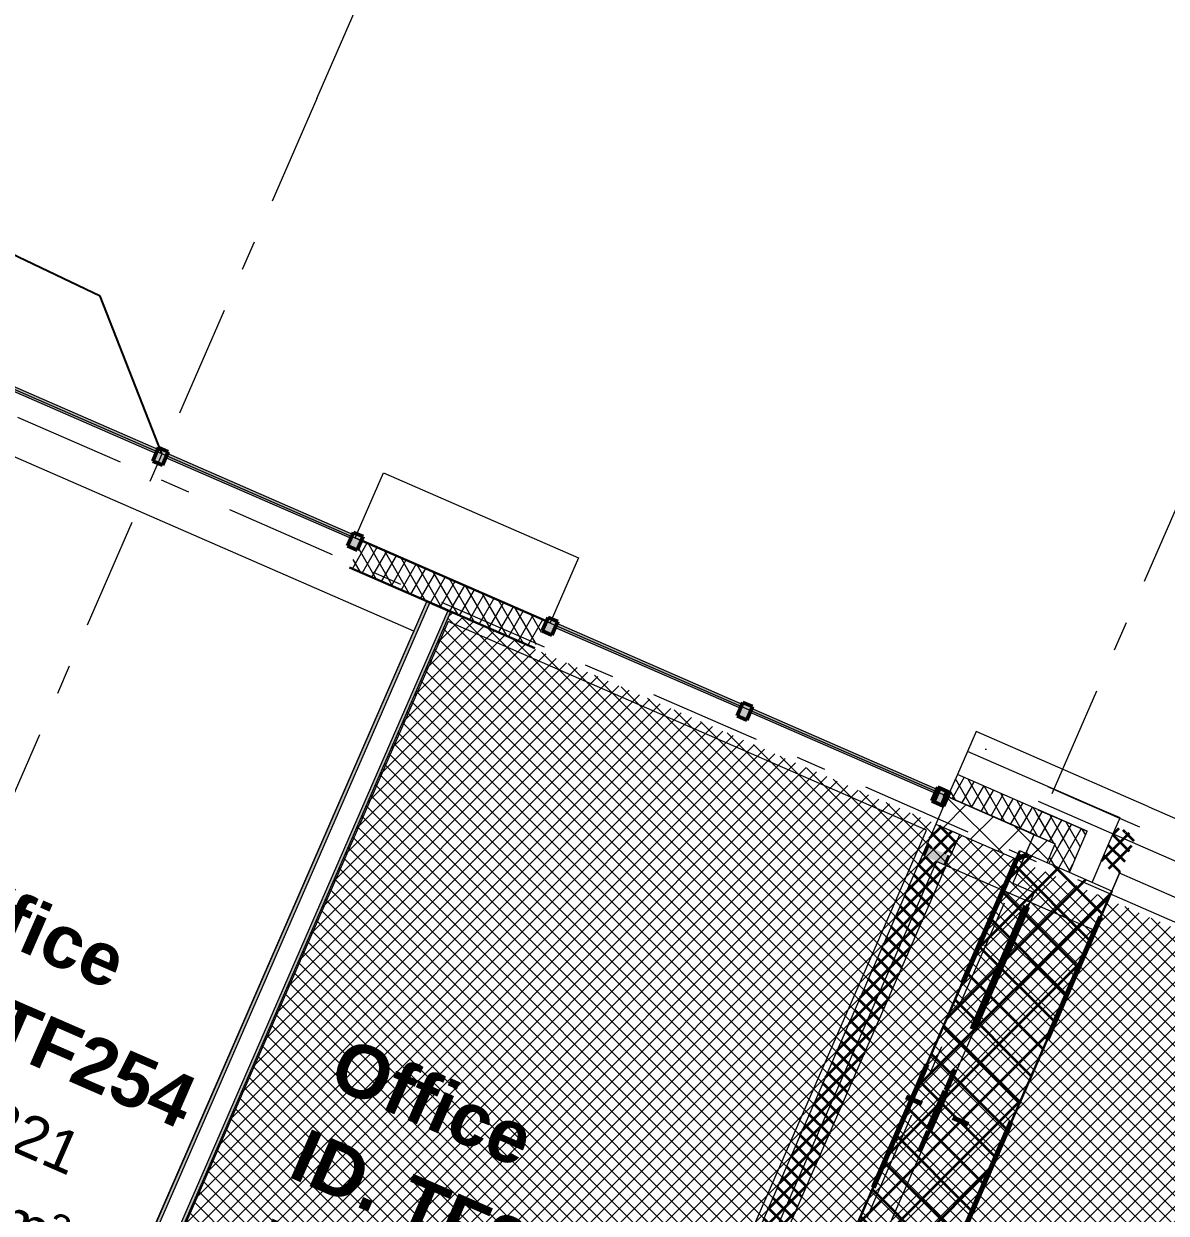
# Model space of a CAD drawing. Header units: millimetres. Extents: x -35034 to 431752, y -71616 to 25069.
# Drawn here: x 48979 to 54382, y 579 to 6202 of the extents above; entities that cross this region are included whole.
import ezdxf
from ezdxf.enums import TextEntityAlignment as Align

# ---------------------------------------------------------------- set-up
doc = ezdxf.new("R2010")
doc.units = ezdxf.units.MM
doc.header["$MEASUREMENT"] = 0
doc.linetypes.add('Double Dashed', pattern=[1093.611073, 529.166651, -211.666656, 141.111112, -211.666656])
doc.linetypes.add('Long Dashed', pattern=[1058.333302, 634.99999, -423.333311])
for name, color, linetype in [('A-15-MG_Structural_Grid', 7, 'Continuous'), ('A-20-M_Floor_Slab', 7, 'Continuous'), ('A-25-M_Curtain_Wall', 7, 'Continuous'), ('A-25-M_Wall_Ext', 7, 'Continuous'), ('A-25-M_Wall_Ext_Existing_HUB', 7, 'Continuous'), ('A-25-M_Wall_Int', 7, 'Continuous'), ('ArchiCAD Doors', 7, 'Continuous'), ('Demolished_A-15-M_Bracing', 7, 'Continuous'), ('New_A-25-M_Wall_Int', 7, 'Continuous'), ('New_A-35-M_FFE-Zone', 7, 'Continuous'), ('New_ArchiCAD Windows', 7, 'Continuous')]:
    doc.layers.add(name, color=color, linetype=linetype)
for name, color, linetype, lineweight, true_color in [('A-15-MG_Structural_Grid_Pen_No__163', 7, 'Continuous', 0, 0x750077), ('A-25-M_Curtain_Wall_Pen_No__144', 7, 'Continuous', 0, 0xc8c8c8), ('A-25-M_Curtain_Wall_Pen_No__165', 7, 'Continuous', 0, 0x006060), ('A-25-M_Curtain_Wall_Pen_No__27', 7, 'Continuous', 50, 0x2a2a2a), ('A-25-M_Curtain_Wall_Pen_No__43', 7, 'Continuous', 30, 0x444444), ('A-25-M_Wall_Ext_Existing_HUB_Pen_No__107', 7, 'Continuous', 15, 0xa6a6a6), ('A-25-M_Wall_Ext_Pen_No__63', 7, 'Continuous', 20, 0x606060), ('A-25-M_Wall_Int_Pen_No__102', 7, 'Continuous', 15, 0xcccccc), ('A-25-M_Wall_Int_Pen_No__107', 7, 'Continuous', 15, 0xa6a6a6), ('A-35-M_FFE_Fixed_Pen_No__64', 7, 'Continuous', 20, 0x606060), ('New_A-35-M_FFE-Zone_Pen_No__74', 7, 'Continuous', 20, 0x606060), ('New_A-95-M-SFS_Edge_Pen_No__252', 7, 'Continuous', 13, 0xe8e8e8), ('New_ArchiCAD Windows_Pen_No__23', 7, 'Continuous', 30, 0x2a2a2a)]:
    doc.layers.add(name, color=color, linetype=linetype, lineweight=lineweight, true_color=true_color)
for name, color, linetype, lineweight in [('A-20-M_Floor_Slab_Pen_No__89', 8, 'Continuous', 20), ('A-25-M_Curtain_Wall_Pen_No__1', 7, 'Continuous', 13), ('A-25-M_Curtain_Wall_Pen_No__85', 8, 'Continuous', 20), ('A-25-M_Wall_Ext_Existing_HUB_Pen_No__1', 7, 'Continuous', 13), ('A-25-M_Wall_Int_Pen_No__1', 7, 'Continuous', 13), ('ArchiCAD Doors_Pen_No__1', 7, 'Continuous', 13), ('Demolished_A-15-M_Bracing_Pen_No__175', 1, 'Continuous', 35), ('Demolished_A-15-M_Bracing_Pen_No__177', 1, 'Continuous', 70), ('Demolished_A-25-M_Wall_Ext_Existing_HUB_Pen_No__175', 1, 'Continuous', 35), ('Demolished_A-25-M_Wall_Ext_Existing_HUB_Pen_No__177', 1, 'Continuous', 70), ('New_A-25-M_Wall_Ext_Existing_HUB_Pen_No__155', 5, 'Continuous', 35), ('New_A-25-M_Wall_Int_Pen_No__1', 7, 'Continuous', 13), ('New_A-25-M_Wall_Int_Pen_No__155', 5, 'Continuous', 35), ('New_ArchiCAD Windows_Pen_No__1', 7, 'Continuous', 13), ('New_ArchiCAD Zone Stamps_Pen_No__9', 7, 'Continuous', 13)]:
    doc.layers.add(name, color=color, linetype=linetype, lineweight=lineweight)
doc.styles.add('GENERATED_STYLE_2', font='')
doc.styles.add('GENERATED_STYLE_3', font='')
doc.styles.add('GENERATED_STYLE_4', font='')
doc.styles.get('GENERATED_STYLE_2').set_extended_font_data('Arial', bold=True)
doc.styles.get('GENERATED_STYLE_3').set_extended_font_data('Arial')
doc.styles.get('GENERATED_STYLE_4').set_extended_font_data('Swis721 BT')
doc.dimstyles.new('GENERATED_STYLE__2', dxfattribs={"dimtxt": 0.18, "dimasz": 273.6, "dimexe": 0.18, "dimexo": 0.0625, "dimgap": 0.09, "dimtad": 0, "dimtih": 1, "dimtoh": 1, "dimdec": 4, "dimzin": 0, "dimdsep": 46, "dimcen": 0.09, "dimadec": 0, "dimazin": 0, "dimtfac": 1, "dimtdec": 4, "dimtmove": 0, "dimatfit": 3, "dimldrblk": 'ARROWHEAD_5', "dimfxl": 1, "dimtolj": 1, "dimtzin": 0, "dimarcsym": 0})
pattern_1 = [(103.994, (0, 0), (-1137.956, 451.319), [0, -965.2, 0, -1079.5, 0, -1031.875]), (73.994, (0, 0), (-1195.13, 1745.31), [0, -520.7, 0, -869.95, 0, -333.375]), (33.994, (-311.5, -716.2), (785.414, 1814.82), [0, -317.5, 0, -1143, 0, -1492.25]), (23.994, (-311.5, -716.2), (250.276, 1972.774), [0, -158.75, 0, -749.3, 0, -857.25])]
pattern_2 = [(45, (0, 0), (-35.35534, 35.35534), []), (135, (0, 0), (35.35534, 35.35534), [])]
pattern_3 = [(60, (0, 0), (-43.30127, 25), []), (120, (0, 0), (43.30127, 25), [])]
pattern_4 = [(45, (0, 0), (-91.92388, 91.92388), []), (135, (0, 0), (91.92388, 91.92388), [])]

# ---------------------------------------------------------------- blocks, each defined once
blk = doc.blocks.new('Simple Window Opening[2]_3')
at = {"layer": 'New_ArchiCAD Windows_Pen_No__1', "linetype": 'Continuous'}
for p, q in [((53818.7, 2235.9), (53690.4, 2291.9)), ((53924.2, 2189.9), (53818.7, 2235.9)), ((54031.4, 2143.2), (53924.2, 2189.9)), ((54125.4, 2102.2), (54031.4, 2143.2))]:
    blk.add_line(p, q, dxfattribs=at)
at = {"layer": 'New_ArchiCAD Windows_Pen_No__23', "linetype": 'Continuous'}
for p, q in [((53690.4, 2291.9), (49105.7, -8222.4)), ((54125.4, 2102.2), (49540.6, -8412.1))]:
    blk.add_line(p, q, dxfattribs=at)
blk = doc.blocks.new('Wall_1_3', base_point=(44635.4, -19661.2))
at = {"layer": 'A-25-M_Wall_Ext_Existing_HUB_Pen_No__107', "linetype": 'Continuous'}
h = blk.add_hatch(dxfattribs=at)
h.set_pattern_fill('Batt_Insulation_0003', color=256, style=0, pattern_type=2)
h.set_pattern_definition(pattern_3)
h.paths.add_polyline_path([(53775.2, 2486.4), (53729.2, 2380.9), (53857.6, 2325), (53903.5, 2430.4)])
h = blk.add_hatch(dxfattribs=at)
h.set_pattern_fill('Batt_Insulation_0003', color=256, style=0, pattern_type=2)
h.set_pattern_definition(pattern_3)
h.paths.add_polyline_path([(53903.5, 2430.4), (53857.6, 2325), (53963, 2279), (54009, 2384.4)])
h = blk.add_hatch(dxfattribs=at)
h.set_pattern_fill('613_01__ad_AR_SAND_0003', color=256, style=0, pattern_type=2)
h.set_pattern_definition(pattern_1)
h.paths.add_polyline_path([(54239.4, 2363.7), (54257.1, 2404.5), (54163.2, 2445.4), (54145.4, 2404.7)])
h = blk.add_hatch(dxfattribs=at)
h.set_pattern_fill('Concrete_Block_0003', color=256, style=0, pattern_type=2)
h.set_pattern_definition(pattern_4)
h.paths.add_polyline_path([(53729.2, 2380.9), (53690.4, 2291.9), (53818.7, 2235.9), (53857.6, 2325)])
h = blk.add_hatch(dxfattribs=at)
h.set_pattern_fill('Batt_Insulation_0003', color=256, style=0, pattern_type=2)
h.set_pattern_definition(pattern_3)
h.paths.add_polyline_path([(53857.6, 2325), (53818.7, 2235.9), (53924.2, 2189.9), (53963, 2279)])
h = blk.add_hatch(dxfattribs=at)
h.set_pattern_fill('613_01__ad_AR_SAND_0003', color=256, style=0, pattern_type=2)
h.set_pattern_definition(pattern_1)
h.paths.add_polyline_path([(54067.9, 2226.9), (54031.4, 2143.2), (54125.4, 2102.2), (54161.8, 2185.9)])
at = {"layer": 'Demolished_A-25-M_Wall_Ext_Existing_HUB_Pen_No__175', "linetype": 'Continuous'}
h = blk.add_hatch(dxfattribs=at)
h.set_pattern_fill('Concrete_Block_0003', color=256, style=0, pattern_type=2)
h.set_pattern_definition(pattern_4)
h.paths.add_polyline_path([(53673.3, 2252.6), (52114.6, -1322), (52196.6, -1357.8), (52242.5, -1377.8), (52549.5, -1511.7), (54125.4, 2102.2), (54031.4, 2143.2), (53924.2, 2189.9), (53818.7, 2235.9), (53729.4, 2274.9)])
at = {"layer": 'New_A-25-M_Wall_Ext_Existing_HUB_Pen_No__155', "linetype": 'Continuous'}
h = blk.add_hatch(dxfattribs=at)
h.set_pattern_fill('Grid_5x5_Diagonal_0003', color=256, style=0, pattern_type=2)
h.set_pattern_definition(pattern_2)
h.paths.add_polyline_path([(54138.2, 2388.2), (54078.3, 2250.7), (54172.2, 2209.7), (54232.2, 2347.2)])
h = blk.add_hatch(dxfattribs=at)
h.set_pattern_fill('Grid_5x5_Diagonal_0003', color=256, style=0, pattern_type=2)
h.set_pattern_definition(pattern_2)
h.paths.add_polyline_path([(54143, 2399.2), (54138.2, 2388.2), (54232.2, 2347.2), (54237, 2358.2)])
h = blk.add_hatch(dxfattribs=at)
h.set_pattern_fill('Grid_5x5_Diagonal_0003', color=256, style=0, pattern_type=2)
h.set_pattern_definition(pattern_2)
h.paths.add_polyline_path([(54145.4, 2404.7), (54143, 2399.2), (54237, 2358.2), (54239.4, 2363.7)])
h = blk.add_hatch(dxfattribs=at)
h.set_pattern_fill('Grid_5x5_Diagonal_0003', color=256, style=0, pattern_type=2)
h.set_pattern_definition(pattern_2)
h.paths.add_polyline_path([(54078.3, 2250.7), (54073.1, 2238.8), (54167, 2197.8), (54172.2, 2209.7)])
h = blk.add_hatch(dxfattribs=at)
h.set_pattern_fill('Grid_5x5_Diagonal_0003', color=256, style=0, pattern_type=2)
h.set_pattern_definition(pattern_2)
h.paths.add_polyline_path([(54073.1, 2238.8), (54067.9, 2226.9), (54161.8, 2185.9), (54167, 2197.8)])
at = {"layer": 'A-25-M_Wall_Ext_Existing_HUB_Pen_No__1', "linetype": 'Continuous'}
for p, q in [((53950.5, 2538.2), (53822.2, 2594.1)), ((54055.9, 2492.2), (53950.5, 2538.2)), ((53775.2, 2486.4), (53903.5, 2430.4)), ((54163.2, 2445.4), (54055.9, 2492.2)), ((53903.5, 2430.4), (54009, 2384.4)), ((54116.2, 2337.7), (54163.2, 2445.4)), ((54257.1, 2404.5), (54163.2, 2445.4)), ((53729.2, 2380.9), (53857.6, 2325)), ((53963, 2279), (54009, 2384.4)), ((53818.7, 2235.9), (53857.6, 2325)), ((54031.4, 2143.2), (54116.2, 2337.7)), ((53924.2, 2189.9), (53963, 2279))]:
    blk.add_line(p, q, dxfattribs=at)
at = {"layer": 'A-25-M_Wall_Ext_Existing_HUB_Pen_No__1', "linetype": 'Continuous', "flags": 128}
blk.add_lwpolyline([(54125.4, 2102.2), (54161.8, 2185.9)], dxfattribs=at)
at = {"layer": 'Demolished_A-25-M_Wall_Ext_Existing_HUB_Pen_No__177', "linetype": 'Long Dashed'}
for p, q in [((53673.3, 2252.6), (52114.6, -1322)), ((53729.4, 2274.9), (53673.3, 2252.6)), ((52549.5, -1511.7), (54125.4, 2102.2))]:
    blk.add_line(p, q, dxfattribs=at)
at = {"layer": 'New_ArchiCAD Windows', "color": 251, "linetype": 'Continuous', "lineweight": 20, "true_color": 0x606060}
blk.add_blockref('Simple Window Opening[2]_3', (0, 0), dxfattribs=at)
blk = doc.blocks.new('Office_INB 3221_34_3', base_point=(48820.6, 955.9))
at = {"layer": 'New_A-35-M_FFE-Zone_Pen_No__74', "linetype": 'Continuous'}
for p, q in [((48201.7, 4473.7), (46725, 1111.5)), ((50823.3, 3330.6), (48201.7, 4473.7)), ((49355.8, -35.6), (50823.3, 3330.6)), ((46725, 1111.5), (49355.8, -35.6))]:
    blk.add_line(p, q, dxfattribs=at)
at = {"layer": 'New_ArchiCAD Zone Stamps_Pen_No__9'}
for tag, height, style, p in [('ROOM_NAME', 250, 'GENERATED_STYLE_2', (48581.3, 2256.7)), ('zoneNameLine2', 250, 'GENERATED_STYLE_2', (48392.9, 1824.5)), ('ROOM_NUMBER', 200, 'GENERATED_STYLE_3', (48204.4, 1403.8)), ('measuredAreaCode', 200, 'GENERATED_STYLE_3', (48047.4, 1043.7)), ('ROOM_HOLES_PRM', 200, 'GENERATED_STYLE_3', (48354.8, 909.7)), ('DUMMY_649', 200, 'GENERATED_STYLE_3', (48844.1, 696.3)), ('DUMMY_650', 133.3, 'GENERATED_STYLE_3', (49123.4, 589.7))]:
    blk.add_attdef(tag, text='', height=height, rotation=336.4404, dxfattribs=dict(at, style=style)).set_placement(p, align=Align.TOP_LEFT)
blk = doc.blocks.new('Prof_s Office_INB 3223_48_3', base_point=(53433.1, -981.5))
at = {"layer": 'New_A-35-M_FFE-Zone_Pen_No__74', "linetype": 'Continuous'}
for p, q in [((53294.9, 2242.1), (51829.2, -1119.3)), ((54043.9, 1915.5), (53294.9, 2242.1)), ((54161.8, 2185.9), (54043.9, 1915.5)), ((55548.8, 1581.1), (54161.8, 2185.9)), ((53965.1, -2050.6), (55548.8, 1581.1)), ((51829.2, -1119.3), (53965.1, -2050.6))]:
    blk.add_line(p, q, dxfattribs=at)
at = {"layer": 'New_ArchiCAD Zone Stamps_Pen_No__9'}
for tag, height, style, p in [('ROOM_NAME', 250, 'GENERATED_STYLE_2', (52964.4, 419.3)), ('zoneNameLine2', 250, 'GENERATED_STYLE_2', (52776, -12.8)), ('ROOM_NUMBER', 200, 'GENERATED_STYLE_3', (52587.6, -433.5)), ('measuredAreaCode', 200, 'GENERATED_STYLE_3', (52430.5, -793.6)), ('ROOM_HOLES_PRM', 200, 'GENERATED_STYLE_3', (52737.9, -927.7)), ('DUMMY_649', 200, 'GENERATED_STYLE_3', (53087.5, -1080.1)), ('DUMMY_650', 133.3, 'GENERATED_STYLE_3', (53366.7, -1186.6))]:
    blk.add_attdef(tag, text='', height=height, rotation=336.4404, dxfattribs=dict(at, style=style)).set_placement(p, align=Align.TOP_LEFT)
blk = doc.blocks.new('Office_INB 3222_51_3', base_point=(50747.9, 115.5))
at = {"layer": 'New_A-35-M_FFE-Zone_Pen_No__74', "linetype": 'Continuous'}
for p, q in [((50985.6, 3376.7), (49473.1, -91.9)), ((53248.2, 2390.1), (50985.6, 3376.7)), ((51735.7, -1078.5), (53248.2, 2390.1)), ((49473.1, -91.9), (51735.7, -1078.5))]:
    blk.add_line(p, q, dxfattribs=at)
at = {"layer": 'New_ArchiCAD Zone Stamps_Pen_No__9'}
for tag, height, style, p in [('ROOM_NAME', 250, 'GENERATED_STYLE_2', (50508.6, 1416.3)), ('zoneNameLine2', 250, 'GENERATED_STYLE_2', (50320.2, 984.1)), ('ROOM_NUMBER', 200, 'GENERATED_STYLE_3', (50131.7, 563.4)), ('measuredAreaCode', 200, 'GENERATED_STYLE_3', (49974.7, 203.3)), ('DUMMY_649', 200, 'GENERATED_STYLE_3', (50282.1, 69.3)), ('DUMMY_650', 200, 'GENERATED_STYLE_3', (50631.6, -83.1)), ('DUMMY_651', 133.3, 'GENERATED_STYLE_3', (50910.9, -189.7))]:
    blk.add_attdef(tag, text='', height=height, rotation=336.4404, dxfattribs=dict(at, style=style)).set_placement(p, align=Align.TOP_LEFT)
blk = doc.blocks.new('Slab_1_3', base_point=(7696.6, 5872.1))
at = {"layer": 'A-20-M_Floor_Slab_Pen_No__89', "linetype": 'Continuous', "flags": 128}
blk.add_lwpolyline([(18384.5, 14995), (19410.6, 17348.4), (53757.3, 2371.5), (53656.1, 2139.5), (53757, 2095.5), (46643.5, -14217.9), (43630.2, -12903.9), (41531.9, -17715.8), (41504.6, -17778.4), (31982.9, -13626.4), (12656.3, -5199.1)], dxfattribs=at)
blk = doc.blocks.new('Curtain Wall_6_3')
at = {"layer": 'A-25-M_Curtain_Wall', "linetype": 'Continuous', "lineweight": 0, "true_color": 0x000000}
h = blk.add_hatch(dxfattribs=at)
h.set_pattern_fill('Batt_Insulation_0003', color=178, style=0, pattern_type=2)
h.set_pattern_definition(pattern_3)
h.paths.add_polyline_path([(50575.8, 3759.6), (50519.9, 3631.3), (51395.3, 3249.6), (51451.2, 3377.9)])
at = {"layer": 'A-25-M_Curtain_Wall_Pen_No__144', "linetype": 'Continuous'}
for points in [[(49662.4, 4179.2), (49616.6, 4199.2), (49588.6, 4135), (49634.4, 4115)], [(50583.6, 3777.5), (50537.8, 3797.5), (50509.8, 3733.3), (50555.6, 3713.3)], [(51504.8, 3375.8), (51459, 3395.8), (51431, 3331.6), (51476.9, 3311.6)], [(52426.1, 2974.1), (52380.2, 2994.1), (52352.3, 2929.9), (52398.1, 2909.9)], [(53347.3, 2572.4), (53301.5, 2592.4), (53273.5, 2528.2), (53319.3, 2508.2)], [(53357.3, 2568), (53311.4, 2588), (53283.5, 2523.9), (53329.3, 2503.9)]]:
    blk.add_hatch(color=256, dxfattribs=at).paths.add_polyline_path(points)
at = {"layer": 'A-25-M_Curtain_Wall_Pen_No__165', "linetype": 'Continuous', "lineweight": 0, "true_color": 0x001818}
for points in [[(49617.1, 4188), (48732.6, 4573.7), (48724.6, 4555.4), (49609.2, 4169.7)], [(50538.4, 3786.3), (49653.8, 4172), (49645.8, 4153.7), (50530.4, 3768)], [(52380.8, 2982.9), (51496.3, 3368.6), (51488.3, 3350.3), (52372.8, 2964.6)], [(53302.1, 2581.2), (52417.5, 2966.9), (52409.5, 2948.6), (53294.1, 2562.9)], [(53326.9, 2548.5), (53330.7, 2546.9), (53338.7, 2565.2), (53334.9, 2566.9)]]:
    blk.add_hatch(color=168, dxfattribs=at).paths.add_polyline_path(points)
at = {"layer": 'A-25-M_Curtain_Wall_Pen_No__1', "linetype": 'Continuous'}
for p, q in [((48724.6, 4555.4), (49609.2, 4169.7)), ((49617.1, 4188), (48732.6, 4573.7)), ((49609.2, 4169.7), (49617.1, 4188)), ((49653.8, 4172), (49645.8, 4153.7)), ((50538.4, 3786.3), (49653.8, 4172)), ((49645.8, 4153.7), (50530.4, 3768)), ((50530.4, 3768), (50538.4, 3786.3)), ((51496.3, 3368.6), (51488.3, 3350.3)), ((51488.3, 3350.3), (52372.8, 2964.6)), ((52380.8, 2982.9), (51496.3, 3368.6)), ((52372.8, 2964.6), (52380.8, 2982.9)), ((52417.5, 2966.9), (52409.5, 2948.6)), ((52409.5, 2948.6), (53294.1, 2562.9)), ((53302.1, 2581.2), (52417.5, 2966.9)), ((53294.1, 2562.9), (53302.1, 2581.2)), ((53334.9, 2566.9), (53326.9, 2548.5)), ((53326.9, 2548.5), (53330.7, 2546.9)), ((53330.7, 2546.9), (53338.7, 2565.2)), ((53338.7, 2565.2), (53334.9, 2566.9))]:
    blk.add_line(p, q, dxfattribs=at)
at = {"layer": 'A-25-M_Curtain_Wall_Pen_No__27', "linetype": 'Continuous'}
for p, q in [((49616.6, 4199.2), (49588.6, 4135)), ((49662.4, 4179.2), (49616.6, 4199.2)), ((49634.4, 4115), (49662.4, 4179.2)), ((49588.6, 4135), (49634.4, 4115)), ((50537.8, 3797.5), (50509.8, 3733.3)), ((50583.6, 3777.5), (50537.8, 3797.5)), ((50555.6, 3713.3), (50583.6, 3777.5)), ((50509.8, 3733.3), (50555.6, 3713.3)), ((51459, 3395.8), (51431, 3331.6)), ((51504.8, 3375.8), (51459, 3395.8)), ((51476.9, 3311.6), (51504.8, 3375.8)), ((51431, 3331.6), (51476.9, 3311.6)), ((52380.2, 2994.1), (52352.3, 2929.9)), ((52426.1, 2974.1), (52380.2, 2994.1)), ((52352.3, 2929.9), (52398.1, 2909.9)), ((52398.1, 2909.9), (52426.1, 2974.1)), ((53301.5, 2592.4), (53273.5, 2528.2)), ((53311.4, 2588), (53283.5, 2523.9)), ((53347.3, 2572.4), (53301.5, 2592.4)), ((53357.3, 2568), (53311.4, 2588)), ((53319.3, 2508.2), (53347.3, 2572.4)), ((53329.3, 2503.9), (53357.3, 2568)), ((53273.5, 2528.2), (53319.3, 2508.2)), ((53283.5, 2523.9), (53329.3, 2503.9))]:
    blk.add_line(p, q, dxfattribs=at)
at = {"layer": 'A-25-M_Curtain_Wall_Pen_No__43', "linetype": 'Continuous'}
for p, q in [((51451.2, 3377.9), (50575.8, 3759.6)), ((50519.9, 3631.3), (51395.3, 3249.6))]:
    blk.add_line(p, q, dxfattribs=at)
blk = doc.blocks.new('Simple Door Opening_2')
at = {"layer": 'ArchiCAD Doors_Pen_No__1', "linetype": 'Continuous'}
for p, q in [((-4055, 337.5), (-4055, 477.5)), ((-4055, 222.5), (-4055, 337.5)), ((-4055, 102.5), (-4055, 222.5)), ((-4055, 0), (-4055, 102.5))]:
    blk.add_line(p, q, dxfattribs=at)
blk = doc.blocks.new('Wall_10_3', base_point=(54299.1, 2500.7))
at = {"layer": 'A-25-M_Wall_Ext_Existing_HUB_Pen_No__107', "linetype": 'Continuous'}
h = blk.add_hatch(dxfattribs=at)
h.set_pattern_fill('613_01__ad_AR_SAND_0003', color=256, style=0, pattern_type=2)
h.set_pattern_definition(pattern_1)
h.paths.add_polyline_path([(54205.1, 2541.6), (53483.3, 2856.4), (53442.3, 2762.4), (54164.2, 2447.7)])
h = blk.add_hatch(dxfattribs=at)
h.set_pattern_fill('Batt_Insulation_0003', color=256, style=0, pattern_type=2)
h.set_pattern_definition(pattern_3)
h.paths.add_polyline_path([(53903.5, 2430.4), (53394.3, 2652.4), (53348.4, 2547), (53856.8, 2325.3), (53857.9, 2325.8)])
h = blk.add_hatch(dxfattribs=at)
h.set_pattern_fill('Concrete_Block_0003', color=256, style=0, pattern_type=2)
h.set_pattern_definition(pattern_4)
h.paths.add_polyline_path([(53348.4, 2547), (53292.4, 2418.7), (53673.3, 2252.6), (53729.2, 2380.9)])
h = blk.add_hatch(dxfattribs=at)
h.set_pattern_fill('613_01__ad_AR_SAND_0003', color=256, style=0, pattern_type=2)
h.set_pattern_definition(pattern_1)
h.paths.add_polyline_path([(54164.2, 2447.7), (54164.8, 2447.4), (54299.1, 2500.7), (54205.1, 2541.6)])
h = blk.add_hatch(dxfattribs=at)
h.set_pattern_fill('Batt_Insulation_0003', color=256, style=0, pattern_type=2)
h.set_pattern_definition(pattern_3)
h.paths.add_polyline_path([(53857.9, 2325.8), (54007.5, 2385.1), (53903.5, 2430.4)])
h = blk.add_hatch(dxfattribs=at)
h.set_pattern_fill('613_01__ad_AR_SAND_0003', color=256, style=0, pattern_type=2)
h.set_pattern_definition(pattern_1)
h.paths.add_polyline_path([(54163.9, 2447.1), (54164.8, 2447.4), (54164.2, 2447.7)])
h = blk.add_hatch(dxfattribs=at)
h.set_pattern_fill('Concrete_Block_0003', color=256, style=0, pattern_type=2)
h.set_pattern_definition(pattern_4)
h.paths.add_polyline_path([(53673.3, 2252.6), (53856.8, 2325.3), (53729.2, 2380.9)])
at = {"layer": 'A-25-M_Wall_Ext_Existing_HUB_Pen_No__1', "linetype": 'Continuous'}
for p, q in [((54056.9, 2494.4), (53442.3, 2762.4)), ((53903.5, 2430.4), (53394.3, 2652.4)), ((53729.2, 2380.9), (53348.4, 2547)), ((54164.2, 2447.7), (54056.9, 2494.4)), ((54007.5, 2385.1), (53903.5, 2430.4)), ((54163.9, 2447.1), (54164.2, 2447.7)), ((53856.8, 2325.3), (53729.2, 2380.9))]:
    blk.add_line(p, q, dxfattribs=at)
at = {"layer": 'A-25-M_Wall_Ext_Existing_HUB_Pen_No__1', "linetype": 'Continuous', "flags": 128}
for points in [[(54205.1, 2541.6), (53483.3, 2856.4)], [(54299.1, 2500.7), (54205.1, 2541.6)], [(53292.4, 2418.7), (53673.3, 2252.6)]]:
    blk.add_lwpolyline(points, dxfattribs=at)
at = {"layer": 'ArchiCAD Doors', "color": 251, "linetype": 'Continuous', "lineweight": 20, "true_color": 0x606060, "zscale": 1000, "rotation": 156.4402661014118}
blk.add_blockref('Simple Door Opening_2', (49766.3, 4477.2), dxfattribs=at)
blk = doc.blocks.new('Wall_53_3', base_point=(49351.9, -44.5))
at = {"layer": 'A-25-M_Wall_Int_Pen_No__107', "linetype": 'Continuous'}
for points in [[(49365.7, -50.5), (50897.7, 3462.9), (50883.9, 3468.9), (49351.9, -44.5)], [(49431.8, -171.5), (50997.6, 3419.3), (50983.9, 3425.3), (49418.1, -165.5)], [(49365.7, -50.5), (49351.9, -44.5), (49361, -61.2)], [(49417.2, -165.1), (49417.8, -166.2), (49418.1, -165.5)], [(49418.1, -165.5), (49417.8, -166.2), (49426.8, -183), (49431.8, -171.5)]]:
    blk.add_hatch(color=256, dxfattribs=at).paths.add_polyline_path(points)
at = {"layer": 'A-25-M_Wall_Int_Pen_No__1', "linetype": 'Continuous'}
for p, q in [((50897.7, 3462.9), (49361, -61.2)), ((49446.8, -99.5), (50983.9, 3425.3)), ((49418.1, -165.5), (49446.8, -99.5)), ((49418.1, -165.5), (49417.2, -165.1))]:
    blk.add_line(p, q, dxfattribs=at)
at = {"layer": 'A-25-M_Wall_Int_Pen_No__1', "linetype": 'Continuous', "flags": 128}
for points in [[(50883.9, 3468.9), (49351.9, -44.5)], [(50897.7, 3462.9), (50883.9, 3468.9)], [(50983.9, 3425.3), (50897.7, 3462.9)], [(49465.6, -94.1), (50997.6, 3419.3)], [(50997.6, 3419.3), (50983.9, 3425.3)]]:
    blk.add_lwpolyline(points, dxfattribs=at)
blk = doc.blocks.new('Wall_75_3', base_point=(53406.1, 2369.1))
at = {"layer": 'New_A-25-M_Wall_Int_Pen_No__155', "linetype": 'Continuous'}
h = blk.add_hatch(dxfattribs=at)
h.set_pattern_fill('Grid_5x5_Diagonal_0003', color=256, style=0, pattern_type=2)
h.set_pattern_definition(pattern_2)
h.paths.add_polyline_path([(53292.4, 2418.7), (53248.1, 2317.1), (53261.9, 2311.1), (53348, 2273.5), (53361.8, 2267.5), (53406.1, 2369.1), (53392.3, 2375.1), (53306.2, 2412.7)])
at = {"layer": 'New_A-25-M_Wall_Int_Pen_No__155', "linetype": 'Continuous', "lineweight": 0, "true_color": 0x00007f}
for points in [[(53241.9, 2265.2), (53261.9, 2311.1), (53248.1, 2317.1), (53228.1, 2271.2)], [(53328, 2227.7), (53348, 2273.5), (53261.9, 2311.1), (53241.9, 2265.2)], [(53341.8, 2221.7), (53361.8, 2267.5), (53348, 2273.5), (53328, 2227.7)]]:
    blk.add_hatch(color=176, dxfattribs=at).paths.add_polyline_path(points)
at = {"layer": 'New_A-25-M_Wall_Int_Pen_No__155', "linetype": 'Continuous'}
h = blk.add_hatch(dxfattribs=at)
h.set_pattern_fill('Grid_5x5_Diagonal_0003', color=256, style=0, pattern_type=2)
h.set_pattern_definition(pattern_2)
h.paths.add_polyline_path([(53228.1, 2271.2), (51760.4, -1094.7), (51769.5, -1111.5), (51770.1, -1112.6), (51825.6, -1215.3), (51826.2, -1216.4), (51835.3, -1233.2), (51840.3, -1221.7), (53341.8, 2221.7), (53328, 2227.7), (53241.9, 2265.2)])
at = {"layer": 'New_A-25-M_Wall_Int_Pen_No__1', "linetype": 'Continuous', "flags": 128}
for points in [[(53292.4, 2418.7), (51760.4, -1094.7)], [(53292.4, 2418.7), (53306.2, 2412.7)], [(53306.2, 2412.7), (53392.3, 2375.1)], [(53361.8, 2267.5), (53406.1, 2369.1)], [(53392.3, 2375.1), (53406.1, 2369.1)], [(51835.3, -1233.2), (53341.8, 2221.7)]]:
    blk.add_lwpolyline(points, dxfattribs=at)
blk = doc.blocks.new('Column_1_3', base_point=(53751.6, 2097.5))
at = {"layer": 'Demolished_A-15-M_Bracing_Pen_No__175', "linetype": 'Continuous', "lineweight": 0, "true_color": 0x7f0000}
blk.add_hatch(color=16, dxfattribs=at).paths.add_polyline_path([(53334.4, 1157), (53254.8, 975), (53264, 971), (53343.6, 1153)])
at = {"layer": 'Demolished_A-15-M_Bracing_Pen_No__177', "linetype": 'Long Dashed'}
for p, q in [((53341.7, 1161), (53384.1, 1258.1)), ((53225.9, 1096.1), (53152.6, 1128.2)), ((53334.4, 1157), (53254.8, 975)), ((53343.6, 1153), (53264, 971)), ((53334.4, 1157), (53343.6, 1153)), ((53372.5, 1031.9), (53445.8, 999.8)), ((53256.7, 967), (53214.2, 869.9)), ((53254.8, 975), (53264, 971))]:
    blk.add_line(p, q, dxfattribs=at)
at = {"layer": 'Demolished_A-15-M_Bracing_Pen_No__177', "linetype": 'Long Dashed', "flags": 128}
for points in [[(53717.2, 2031.5), (53334.4, 1157)], [(53726.4, 2027.5), (53343.6, 1153)], [(53717.2, 2031.5), (53726.4, 2027.5)]]:
    blk.add_lwpolyline(points, dxfattribs=at)
at = {"layer": 'Demolished_A-15-M_Bracing_Pen_No__177', "linetype": 'Long Dashed'}
blk.add_point((53299.2, 1064), dxfattribs=at)
blk = doc.blocks.new('Standard grid marker')
at = {"layer": 'A-15-MG_Structural_Grid_Pen_No__163', "linetype": 'Double Dashed'}
for q in [(0, 0), (29726, 0)]:
    blk.add_line((1000, 0), q, dxfattribs=at)
blk.add_point((1000, 0), dxfattribs=at)
blk.add_point((1000, 0), dxfattribs=at)
at = {"layer": 'A-15-MG_Structural_Grid_Pen_No__163', "style": 'GENERATED_STYLE_4'}
for tag, p in [('AC_MarkerText_1_0', (-500, 41.2)), ('AC_MarkerText_1_1', (31226, 41.2))]:
    blk.add_attdef(tag, text='', height=350, rotation=90, dxfattribs=at).set_placement(p, align=Align.MIDDLE_CENTER)
blk = doc.blocks.new('Shutter Rectangular 19')
at = {"layer": 'A-25-M_Wall_Ext_Pen_No__63', "linetype": 'Continuous'}
for p, q in [((1005, 335), (0, 335)), ((0, 335), (0, 0)), ((1005, 0), (1005, 335)), ((0, 0), (1005, 0))]:
    blk.add_line(p, q, dxfattribs=at)
blk = doc.blocks.new('Standard grid marker_2')
at = {"layer": 'A-15-MG_Structural_Grid_Pen_No__163', "linetype": 'Double Dashed'}
blk.add_line((1909.1, 0), (86140.3, 0), dxfattribs=at)
at = {"layer": 'A-15-MG_Structural_Grid_Pen_No__163', "style": 'GENERATED_STYLE_4'}
for tag, p in [('AC_MarkerText_1_0', (-500, 952.5)), ('AC_MarkerText_1_1', (88549.4, 952.5))]:
    blk.add_attdef(tag, text='', height=350, rotation=360, dxfattribs=at).set_placement(p, align=Align.MIDDLE_CENTER)
blk = doc.blocks.new('ARROWHEAD_5')
at = {"color": 0, "linetype": 'Continuous', "lineweight": 0}
blk.add_line((0, 0), (-1, 0), dxfattribs=at)
blk.add_solid([(-1, 0.2679), (0, 0), (-1, -0.2679), (-1, 0.2679)], dxfattribs=at)

msp = doc.modelspace()

# ---------------------------------------------------------------- hatches: boundary and pattern name
at = {"layer": 'A-25-M_Wall_Int_Pen_No__102', "linetype": 'Continuous'}
h = msp.add_hatch(dxfattribs=at)
h.set_pattern_fill('Grid_5x5_Diagonal_0003', color=256, style=0, pattern_type=2)
h.set_pattern_definition(pattern_2)
h.paths.add_polyline_path([(44880.6, -19098.9), (49530.7, -8434.9), (45337, -6606.2), (47851.2, -840.5), (48934.2, -1312.7), (50997.6, 3419.4), (74273.5, -6730.2), (65045.9, -27891.9)])

# ---------------------------------------------------------------- linework, layer by layer
at = {"layer": 'A-35-M_FFE_Fixed_Pen_No__64', "linetype": 'Continuous', "flags": 128}
msp.add_lwpolyline([(54299.1, 2500.7), (74807.2, -6441.8), (65143.5, -28603.8), (44635.4, -19661.2)], dxfattribs=at)
at = {"layer": 'New_A-95-M-SFS_Edge_Pen_No__252', "linetype": 'Continuous', "flags": 128}
msp.add_lwpolyline([(44708.7, -19493.2), (65035.3, -28356.6), (74551.4, -6533.2), (53778.4, 2524.9)], dxfattribs=at)

# ---------------------------------------------------------------- block references
at = {"layer": 'A-15-MG_Structural_Grid', "color": 8, "linetype": 'Continuous', "lineweight": 15, "zscale": 1000}
for name, p, rotation in [('Standard grid marker_2', (8103.9, 22153.2), 336.440411583993), ('Standard grid marker', (50764, 6765.2), 246.440411583993), ('Standard grid marker', (54888.9, 4966.5), 246.440411583993)]:
    msp.add_blockref(name, p, dxfattribs=dict(at, rotation=rotation))
at = {"layer": 'A-20-M_Floor_Slab', "color": 8, "linetype": 'Continuous', "lineweight": 20}
msp.add_blockref('Slab_1_3', (7696.6, 5872.1), dxfattribs=at)
at = {"layer": 'A-25-M_Curtain_Wall', "linetype": 'Continuous', "lineweight": 0}
msp.add_blockref('Curtain Wall_6_3', (0, 0), dxfattribs=at)
at = {"layer": 'A-25-M_Wall_Ext', "color": 251, "linetype": 'Continuous', "lineweight": 20, "true_color": 0x606060, "xscale": -1, "zscale": 1000, "rotation": 156.440411583993}
msp.add_blockref('Shutter Rectangular 19', (50680.6, 4078.6), dxfattribs=at)
at = {"layer": 'A-25-M_Wall_Ext_Existing_HUB', "color": 250, "lineweight": 50, "true_color": 0x2a2a2a}
for name, p in [('Wall_10_3', (54299.1, 2500.7)), ('Wall_1_3', (44635.4, -19661.2))]:
    msp.add_blockref(name, p, dxfattribs=at)
at = {"layer": 'A-25-M_Wall_Int', "color": 250, "lineweight": 50, "true_color": 0x2a2a2a}
msp.add_blockref('Wall_53_3', (49351.9, -44.5), dxfattribs=at)
at = {"layer": 'Demolished_A-15-M_Bracing', "color": 1, "lineweight": 70}
msp.add_blockref('Column_1_3', (53751.6, 2097.5), dxfattribs=at)
at = {"layer": 'New_A-25-M_Wall_Int', "color": 250, "lineweight": 50, "true_color": 0x2a2a2a}
msp.add_blockref('Wall_75_3', (53406.1, 2369.1), dxfattribs=at)
at = {"layer": 'New_A-35-M_FFE-Zone', "linetype": 'Continuous'}
ref = msp.add_blockref('Office_INB 3221_34_3', (48820.6, 955.9), dxfattribs=at)
ref.add_attrib('ROOM_NAME', 'Office', dxfattribs={"layer": 'New_ArchiCAD Zone Stamps_Pen_No__9', "color": 7, "height": 250, "rotation": 336.4404, "style": 'GENERATED_STYLE_2'}).set_placement((48581.3, 2256.7), align=Align.TOP_LEFT)
ref.add_attrib('ROOM_HOLES_PRM', '10.5', dxfattribs={"layer": 'New_ArchiCAD Zone Stamps_Pen_No__9', "color": 7, "height": 200, "rotation": 336.4404, "style": 'GENERATED_STYLE_3'}).set_placement((48354.8, 909.7), align=Align.TOP_LEFT)
ref.add_attrib('ROOM_NUMBER', 'INB 3221', dxfattribs={"layer": 'New_ArchiCAD Zone Stamps_Pen_No__9', "color": 7, "height": 200, "rotation": 336.4404, "style": 'GENERATED_STYLE_3'}).set_placement((48204.4, 1403.8), align=Align.TOP_LEFT)
ref.add_attrib('zoneNameLine2', 'ID. TF254', dxfattribs={"layer": 'New_ArchiCAD Zone Stamps_Pen_No__9', "color": 7, "height": 250, "rotation": 336.4404, "style": 'GENERATED_STYLE_2'}).set_placement((48392.9, 1824.5), align=Align.TOP_LEFT)
ref.add_attrib('measuredAreaCode', 'A: ', dxfattribs={"layer": 'New_ArchiCAD Zone Stamps_Pen_No__9', "color": 7, "height": 200, "rotation": 336.4404, "style": 'GENERATED_STYLE_3'}).set_placement((48047.4, 1043.7), align=Align.TOP_LEFT)
ref.add_attrib('DUMMY_649', ' m', dxfattribs={"layer": 'New_ArchiCAD Zone Stamps_Pen_No__9', "color": 7, "height": 200, "rotation": 336.4404, "style": 'GENERATED_STYLE_3'}).set_placement((48844.1, 696.3), align=Align.TOP_LEFT)
ref.add_attrib('DUMMY_650', '2', dxfattribs={"layer": 'New_ArchiCAD Zone Stamps_Pen_No__9', "color": 7, "height": 133.3, "rotation": 336.4404, "style": 'GENERATED_STYLE_3'}).set_placement((49123.4, 589.7), align=Align.TOP_LEFT)
ref = msp.add_blockref('Office_INB 3222_51_3', (50747.9, 115.5), dxfattribs=at)
ref.add_attrib('ROOM_NAME', 'Office', dxfattribs={"layer": 'New_ArchiCAD Zone Stamps_Pen_No__9', "color": 7, "height": 250, "rotation": 336.4404, "style": 'GENERATED_STYLE_2'}).set_placement((50508.6, 1416.3), align=Align.TOP_LEFT)
ref.add_attrib('ROOM_NUMBER', 'INB 3222', dxfattribs={"layer": 'New_ArchiCAD Zone Stamps_Pen_No__9', "color": 7, "height": 200, "rotation": 336.4404, "style": 'GENERATED_STYLE_3'}).set_placement((50131.7, 563.4), align=Align.TOP_LEFT)
ref.add_attrib('zoneNameLine2', 'ID. TF255', dxfattribs={"layer": 'New_ArchiCAD Zone Stamps_Pen_No__9', "color": 7, "height": 250, "rotation": 336.4404, "style": 'GENERATED_STYLE_2'}).set_placement((50320.2, 984.1), align=Align.TOP_LEFT)
ref.add_attrib('measuredAreaCode', 'A: ', dxfattribs={"layer": 'New_ArchiCAD Zone Stamps_Pen_No__9', "color": 7, "height": 200, "rotation": 336.4404, "style": 'GENERATED_STYLE_3'}).set_placement((49974.7, 203.3), align=Align.TOP_LEFT)
ref.add_attrib('DUMMY_649', '9.3', dxfattribs={"layer": 'New_ArchiCAD Zone Stamps_Pen_No__9', "color": 7, "height": 200, "rotation": 336.4404, "style": 'GENERATED_STYLE_3'}).set_placement((50282.1, 69.3), align=Align.TOP_LEFT)
ref.add_attrib('DUMMY_650', ' m', dxfattribs={"layer": 'New_ArchiCAD Zone Stamps_Pen_No__9', "color": 7, "height": 200, "rotation": 336.4404, "style": 'GENERATED_STYLE_3'}).set_placement((50631.6, -83.1), align=Align.TOP_LEFT)
ref.add_attrib('DUMMY_651', '2', dxfattribs={"layer": 'New_ArchiCAD Zone Stamps_Pen_No__9', "color": 7, "height": 133.3, "rotation": 336.4404, "style": 'GENERATED_STYLE_3'}).set_placement((50910.9, -189.7), align=Align.TOP_LEFT)
ref = msp.add_blockref('Prof_s Office_INB 3223_48_3', (53433.1, -981.5), dxfattribs=at)
ref.add_attrib('ROOM_NAME', "Prof's Office", dxfattribs={"layer": 'New_ArchiCAD Zone Stamps_Pen_No__9', "color": 7, "height": 250, "rotation": 336.4404, "style": 'GENERATED_STYLE_2'}).set_placement((52964.4, 419.3), align=Align.TOP_LEFT)
ref.add_attrib('ROOM_HOLES_PRM', '9.0', dxfattribs={"layer": 'New_ArchiCAD Zone Stamps_Pen_No__9', "color": 7, "height": 200, "rotation": 336.4404, "style": 'GENERATED_STYLE_3'}).set_placement((52737.9, -927.7), align=Align.TOP_LEFT)
ref.add_attrib('ROOM_NUMBER', 'INB 3223', dxfattribs={"layer": 'New_ArchiCAD Zone Stamps_Pen_No__9', "color": 7, "height": 200, "rotation": 336.4404, "style": 'GENERATED_STYLE_3'}).set_placement((52587.6, -433.5), align=Align.TOP_LEFT)
ref.add_attrib('zoneNameLine2', 'ID. TF221', dxfattribs={"layer": 'New_ArchiCAD Zone Stamps_Pen_No__9', "color": 7, "height": 250, "rotation": 336.4404, "style": 'GENERATED_STYLE_2'}).set_placement((52776, -12.8), align=Align.TOP_LEFT)
ref.add_attrib('measuredAreaCode', 'A: ', dxfattribs={"layer": 'New_ArchiCAD Zone Stamps_Pen_No__9', "color": 7, "height": 200, "rotation": 336.4404, "style": 'GENERATED_STYLE_3'}).set_placement((52430.5, -793.6), align=Align.TOP_LEFT)
ref.add_attrib('DUMMY_649', ' m', dxfattribs={"layer": 'New_ArchiCAD Zone Stamps_Pen_No__9', "color": 7, "height": 200, "rotation": 336.4404, "style": 'GENERATED_STYLE_3'}).set_placement((53087.5, -1080.1), align=Align.TOP_LEFT)
ref.add_attrib('DUMMY_650', '2', dxfattribs={"layer": 'New_ArchiCAD Zone Stamps_Pen_No__9', "color": 7, "height": 133.3, "rotation": 336.4404, "style": 'GENERATED_STYLE_3'}).set_placement((53366.7, -1186.6), align=Align.TOP_LEFT)

# ---------------------------------------------------------------- leaders
at = {"layer": 'A-25-M_Curtain_Wall_Pen_No__85', "linetype": 'Continuous', "annotation_type": 0, "has_hookline": 1, "hookline_direction": 1, "text_width": 1535.7, "horizontal_direction": (0.917019, -0.398843, 0)}
msp.add_leader([(49632.4, 4170.5), (49339.3, 4914.8), (48833.3, 5155.2)], dimstyle='GENERATED_STYLE__2', dxfattribs=at)

doc.saveas('drawing.dxf')
